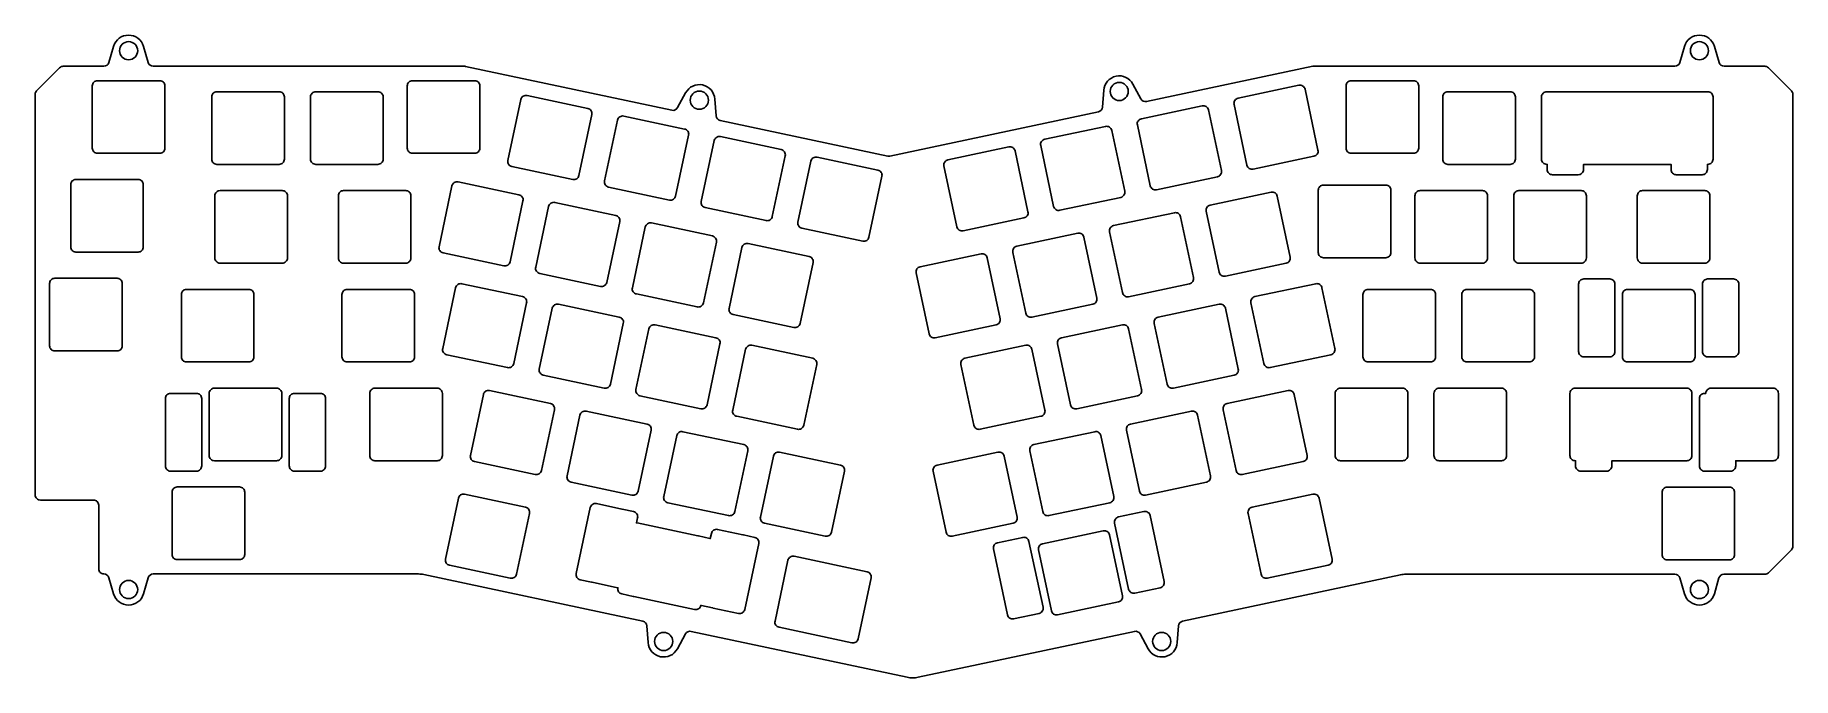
# Model space of a CAD drawing. Header units: millimetres. Extents: x -10 to 329, y -108 to 16.
import ezdxf

# ---------------------------------------------------------------- set-up
doc = ezdxf.new("R2010")
doc.units = ezdxf.units.MM
doc.layers.get('0').update_dxf_attribs({"linetype": 'CONTINUOUS'})

msp = doc.modelspace()

# ---------------------------------------------------------------- linework, layer by layer
for points in [[(154.55, -7.54), (122.26, -0.68, -0.333333), (121.47, 0.22), (121.23, 3.46, 0.75), (115.6, 4.66), (114.06, 1.8, -0.333333), (112.97, 1.29), (73.15, 9.76, 0.052408), (72.94, 9.78), (12.98, 9.78, -0.333333), (12.02, 10.5), (11.11, 13.62, 0.75), (5.35, 13.62), (4.44, 10.5, -0.333333), (3.48, 9.78), (-4.37, 9.78, 0.198912), (-5.07, 9.49), (-9.49, 5.07, 0.198912), (-9.78, 4.37), (-9.78, -72.87, 0.414214), (-8.78, -73.87), (1.47, -73.87, -0.414214), (2.47, -74.87), (2.47, -87.12, 0.414214), (3.47, -88.12), (3.48, -88.12, -0.333333), (4.44, -88.84), (5.35, -91.96, 0.75), (11.11, -91.96), (12.02, -88.84, -0.333333), (12.98, -88.12), (64.08, -88.12, -0.052408), (65.12, -88.23), (107.34, -97.2, -0.333333), (108.13, -98.11), (108.37, -101.35, 0.75), (114.01, -102.55), (115.55, -99.68, -0.333333), (116.64, -99.18), (158.33, -108.04, 0.105104), (160.41, -108.04), (202.1, -99.18, -0.333333), (203.19, -99.68), (204.73, -102.55, 0.75), (210.37, -101.35), (210.61, -98.11, -0.333333), (211.4, -97.2), (253.39, -88.28, -0.052408), (254.43, -88.17), (306.27, -88.17, -0.333333), (307.23, -88.89), (308.13, -91.96, 0.75), (313.89, -91.96), (314.78, -88.89, -0.333333), (315.74, -88.17), (323.6, -88.17, 0.198912), (324.31, -87.88), (328.73, -83.46, 0.198912), (329.02, -82.75), (329.02, 4.37, 0.198912), (328.73, 5.07), (324.31, 9.49, 0.198912), (323.6, 9.78), (315.76, 9.78, -0.333333), (314.8, 10.5), (313.89, 13.62, 0.75), (308.13, 13.62), (307.22, 10.5, -0.333333), (306.26, 9.78), (236.47, 9.78), (204.45, 2.98, -0.333333), (203.36, 3.48), (201.83, 6.34, 0.75), (196.19, 5.15), (195.95, 1.9, -0.333333), (195.16, 1), (154.97, -7.54, -0.105104)], [(1.23, -6), (1.23, 6, -0.414214), (2.23, 7), (14.23, 7, -0.414214), (15.23, 6), (15.23, -6, -0.414214), (14.23, -7), (2.23, -7, -0.414214)], [(61.94, -6), (61.94, 6, -0.414214), (62.94, 7), (74.94, 7, -0.414214), (75.94, 6), (75.94, -6, -0.414214), (74.94, -7), (62.94, -7, -0.414214)], [(256.9, -6), (256.9, 6, 0.414214), (255.9, 7), (243.9, 7, 0.414214), (242.9, 6), (242.9, -6, 0.414214), (243.9, -7), (255.9, -7, 0.414214)], [(24.25, -8.14), (24.25, 3.86, -0.414214), (25.25, 4.86), (37.25, 4.86, -0.414214), (38.25, 3.86), (38.25, -8.14, -0.414214), (37.25, -9.14), (25.25, -9.14, -0.414214)], [(43.3, -8.14), (43.3, 3.86, -0.414214), (44.3, 4.86), (56.3, 4.86, -0.414214), (57.3, 3.86), (57.3, -8.14, -0.414214), (56.3, -9.14), (44.3, -9.14, -0.414214)], [(81.35, -8.37), (83.84, 3.36, -0.414214), (85.03, 4.13), (96.76, 1.64, -0.414214), (97.53, 0.45), (95.04, -11.28, -0.414214), (93.85, -12.05), (82.12, -9.56, -0.414214)], [(237.49, -6.39), (235, 5.34, 0.414214), (233.81, 6.11), (222.08, 3.62, 0.414214), (221.31, 2.43), (223.8, -9.3, 0.414214), (224.99, -10.07), (236.72, -7.58, 0.414214)], [(274.53, 4.86), (262.53, 4.86, 0.414214), (261.53, 3.86), (261.53, -8.14, 0.414214), (262.53, -9.14), (274.53, -9.14, 0.414214), (275.53, -8.14), (275.53, 3.86, 0.414214)], [(311.54, -11.14), (306.54, -11.14, -0.414214), (305.54, -10.14), (305.54, -9.14), (288.67, -9.14), (288.67, -10.14, -0.414214), (287.67, -11.14), (282.67, -11.14, -0.414214), (281.67, -10.14), (281.67, -9.14), (281.58, -9.14, -0.414214), (280.58, -8.14), (280.58, 3.86, -0.414214), (281.58, 4.86), (312.63, 4.86, -0.414214), (313.63, 3.86), (313.63, -8.14, -0.414214), (312.63, -9.14), (312.54, -9.14), (312.54, -10.14, -0.414214)], [(99.98, -12.33), (102.47, -0.6, -0.414214), (103.66, 0.17), (115.4, -2.32, -0.414214), (116.17, -3.51), (113.67, -15.24, -0.414214), (112.49, -16.02), (100.75, -13.52, -0.414214)], [(205.17, -13.26), (202.67, -1.53, -0.414214), (203.44, -0.34), (215.18, 2.15, -0.414214), (216.37, 1.38), (218.86, -10.35, -0.414214), (218.09, -11.54), (206.35, -14.04, -0.414214)], [(186.53, -17.23), (184.04, -5.49, -0.414214), (184.81, -4.3), (196.55, -1.81, -0.414214), (197.73, -2.58), (200.23, -14.31, -0.414214), (199.46, -15.5), (187.72, -18, -0.414214)], [(118.61, -16.29), (121.11, -4.56, -0.414214), (122.29, -3.79), (134.03, -6.28, -0.414214), (134.8, -7.47), (132.31, -19.21, -0.414214), (131.12, -19.98), (119.38, -17.48, -0.414214)], [(177.91, -5.77), (166.17, -8.26, 0.414214), (165.4, -9.45), (167.9, -21.19, 0.414214), (169.09, -21.96), (180.82, -19.46, 0.414214), (181.59, -18.28), (179.1, -6.54, 0.414214)], [(137.25, -20.26), (139.74, -8.52, -0.414214), (140.93, -7.75), (152.67, -10.24, -0.414214), (153.44, -11.43), (150.94, -23.17, -0.414214), (149.75, -23.94), (138.02, -21.44, -0.414214)], [(-2.93, -25.05), (-2.93, -13.05, -0.414214), (-1.93, -12.05), (10.07, -12.05, -0.414214), (11.07, -13.05), (11.07, -25.05, -0.414214), (10.07, -26.05), (-1.93, -26.05, -0.414214)], [(68.07, -25.02), (70.56, -13.29, -0.414214), (71.75, -12.52), (83.48, -15.01, -0.414214), (84.25, -16.2), (81.76, -27.93, -0.414214), (80.57, -28.7), (68.84, -26.21, -0.414214)], [(250.54, -27.13), (238.54, -27.13, -0.414214), (237.54, -26.13), (237.54, -14.13, -0.414214), (238.54, -13.13), (250.54, -13.13, -0.414214), (251.54, -14.13), (251.54, -26.13, -0.414214)], [(37.85, -28.19), (25.85, -28.19, -0.414214), (24.85, -27.19), (24.85, -15.19, -0.414214), (25.85, -14.19), (37.85, -14.19, -0.414214), (38.85, -15.19), (38.85, -27.19, -0.414214)], [(62.66, -27.19), (62.66, -15.19, 0.414214), (61.66, -14.19), (49.66, -14.19, 0.414214), (48.66, -15.19), (48.66, -27.19, 0.414214), (49.66, -28.19), (61.66, -28.19, 0.414214)], [(100.39, -31.89), (102.89, -20.16, 0.414214), (102.12, -18.97), (90.38, -16.48, 0.414214), (89.19, -17.25), (86.7, -28.98, 0.414214), (87.47, -30.17), (99.21, -32.67, 0.414214)], [(218.44, -29.91), (215.95, -18.18, -0.414214), (216.72, -16.99), (228.45, -14.5, -0.414214), (229.64, -15.27), (232.13, -27, -0.414214), (231.36, -28.19), (219.63, -30.68, -0.414214)], [(256.17, -27.19), (256.17, -15.19, -0.414214), (257.17, -14.19), (269.17, -14.19, -0.414214), (270.17, -15.19), (270.17, -27.19, -0.414214), (269.17, -28.19), (257.17, -28.19, -0.414214)], [(275.22, -27.19), (275.22, -15.19, -0.414214), (276.22, -14.19), (288.22, -14.19, -0.414214), (289.22, -15.19), (289.22, -27.19, -0.414214), (288.22, -28.19), (276.22, -28.19, -0.414214)], [(299.04, -27.19), (299.04, -15.19, -0.414214), (300.04, -14.19), (312.04, -14.19, -0.414214), (313.04, -15.19), (313.04, -27.19, -0.414214), (312.04, -28.19), (300.04, -28.19, -0.414214)], [(199.81, -33.87), (197.31, -22.14, -0.414214), (198.08, -20.95), (209.82, -18.46, -0.414214), (211.01, -19.23), (213.5, -30.96, -0.414214), (212.73, -32.15), (200.99, -34.65, -0.414214)], [(117.84, -36.63), (106.1, -34.13, -0.414214), (105.33, -32.94), (107.83, -21.21, -0.414214), (109.01, -20.44), (120.75, -22.93, -0.414214), (121.52, -24.12), (119.03, -35.86, -0.414214)], [(181.17, -37.84), (178.68, -26.1, -0.414214), (179.45, -24.91), (191.19, -22.42, -0.414214), (192.37, -23.19), (194.87, -34.92, -0.414214), (194.1, -36.11), (182.36, -38.61, -0.414214)], [(123.97, -36.91), (126.46, -25.17, -0.414214), (127.65, -24.4), (139.39, -26.89, -0.414214), (140.16, -28.08), (137.66, -39.82, -0.414214), (136.47, -40.59), (124.74, -38.09, -0.414214)], [(172.55, -26.38), (160.81, -28.87, 0.414214), (160.04, -30.06), (162.54, -41.8, 0.414214), (163.73, -42.57), (175.46, -40.07, 0.414214), (176.23, -38.89), (173.74, -27.15, 0.414214)], [(-7, -44.1), (-7, -32.1, -0.414214), (-6, -31.1), (6, -31.1, -0.414214), (7, -32.1), (7, -44.1, -0.414214), (6, -45.1), (-6, -45.1, -0.414214)], [(32.4, -46.24), (32.4, -34.24, 0.414214), (31.4, -33.24), (19.4, -33.24, 0.414214), (18.4, -34.24), (18.4, -46.24, 0.414214), (19.4, -47.24), (31.4, -47.24, 0.414214)], [(62.36, -33.24), (50.36, -33.24, 0.414214), (49.36, -34.24), (49.36, -46.24, 0.414214), (50.36, -47.24), (62.36, -47.24, 0.414214), (63.36, -46.24), (63.36, -34.24, 0.414214)], [(84.18, -34.64), (72.45, -32.15, 0.414214), (71.26, -32.92), (68.77, -44.65, 0.414214), (69.54, -45.84), (81.27, -48.33, 0.414214), (82.46, -47.56), (84.95, -35.83, 0.414214)], [(240.75, -44.65), (238.26, -32.92, 0.414214), (237.07, -32.15), (225.34, -34.64, 0.414214), (224.57, -35.83), (227.06, -47.56, 0.414214), (228.25, -48.33), (239.98, -45.84, 0.414214)], [(259.16, -47.24), (247.16, -47.24, -0.414214), (246.16, -46.24), (246.16, -34.24, -0.414214), (247.16, -33.24), (259.16, -33.24, -0.414214), (260.16, -34.24), (260.16, -46.24, -0.414214)], [(278.21, -33.24), (266.21, -33.24, 0.414214), (265.21, -34.24), (265.21, -46.24, 0.414214), (266.21, -47.24), (278.21, -47.24, 0.414214), (279.21, -46.24), (279.21, -34.24, 0.414214)], [(294.72, -32.24), (294.72, -45.24, -0.414214), (293.72, -46.24), (288.72, -46.24, -0.414214), (287.72, -45.24), (287.72, -32.24, -0.414214), (288.72, -31.24), (293.72, -31.24, -0.414214)], [(296.16, -46.24), (296.16, -34.24, -0.414214), (297.16, -33.24), (309.16, -33.24, -0.414214), (310.16, -34.24), (310.16, -46.24, -0.414214), (309.16, -47.24), (297.16, -47.24, -0.414214)], [(311.6, -45.24), (311.6, -32.24, -0.414214), (312.6, -31.24), (317.6, -31.24, -0.414214), (318.6, -32.24), (318.6, -45.24, -0.414214), (317.6, -46.24), (312.6, -46.24, -0.414214)], [(87.4, -48.61), (89.89, -36.88, -0.414214), (91.08, -36.11), (102.82, -38.6, -0.414214), (103.59, -39.79), (101.09, -51.52, -0.414214), (99.91, -52.3), (88.17, -49.8, -0.414214)], [(222.12, -48.61), (219.63, -36.88, 0.414214), (218.44, -36.11), (206.7, -38.6, 0.414214), (205.93, -39.79), (208.43, -51.52, 0.414214), (209.61, -52.3), (221.35, -49.8, 0.414214)], [(106.03, -52.57), (108.53, -40.84, -0.414214), (109.71, -40.07), (121.45, -42.56, -0.414214), (122.22, -43.75), (119.73, -55.49, -0.414214), (118.54, -56.26), (106.8, -53.76, -0.414214)], [(199.81, -40.07), (188.07, -42.56, 0.414214), (187.3, -43.75), (189.79, -55.49, 0.414214), (190.98, -56.26), (202.72, -53.76, 0.414214), (203.49, -52.57), (200.99, -40.84, 0.414214)], [(137.17, -60.22), (125.44, -57.72, -0.414214), (124.67, -56.54), (127.16, -44.8, -0.414214), (128.35, -44.03), (140.09, -46.52, -0.414214), (140.86, -47.71), (138.36, -59.45, -0.414214)], [(181.17, -44.03), (169.43, -46.52, 0.414214), (168.66, -47.71), (171.16, -59.45, 0.414214), (172.35, -60.22), (184.08, -57.72, 0.414214), (184.85, -56.54), (182.36, -44.8, 0.414214)], [(21.32, -68.29), (16.32, -68.29, -0.414214), (15.32, -67.29), (15.32, -54.29, -0.414214), (16.32, -53.29), (21.32, -53.29, -0.414214), (22.32, -54.29), (22.32, -67.29, -0.414214)], [(23.76, -65.29), (23.76, -53.29, -0.414214), (24.76, -52.29), (36.76, -52.29, -0.414214), (37.76, -53.29), (37.76, -65.29, -0.414214), (36.76, -66.29), (24.76, -66.29, -0.414214)], [(46.2, -54.29), (46.2, -67.29, -0.414214), (45.2, -68.29), (40.2, -68.29, -0.414214), (39.2, -67.29), (39.2, -54.29, -0.414214), (40.2, -53.29), (45.2, -53.29, -0.414214)], [(67.71, -66.29), (55.71, -66.29, -0.414214), (54.71, -65.29), (54.71, -53.29, -0.414214), (55.71, -52.29), (67.71, -52.29, -0.414214), (68.71, -53.29), (68.71, -65.29, -0.414214)], [(87.81, -68.17), (90.3, -56.44, 0.414214), (89.53, -55.25), (77.8, -52.76, 0.414214), (76.61, -53.53), (74.12, -65.26, 0.414214), (74.89, -66.45), (86.62, -68.94, 0.414214)], [(234.62, -66.45), (222.89, -68.94, -0.414214), (221.7, -68.17), (219.21, -56.44, -0.414214), (219.98, -55.25), (231.71, -52.76, -0.414214), (232.9, -53.53), (235.39, -65.26, -0.414214)], [(254.8, -65.29), (254.8, -53.29, 0.414214), (253.8, -52.29), (241.8, -52.29, 0.414214), (240.8, -53.29), (240.8, -65.29, 0.414214), (241.8, -66.29), (253.8, -66.29, 0.414214)], [(272.85, -66.29), (260.85, -66.29, -0.414214), (259.85, -65.29), (259.85, -53.29, -0.414214), (260.85, -52.29), (272.85, -52.29, -0.414214), (273.85, -53.29), (273.85, -65.29, -0.414214)], [(293.13, -68.29), (288.13, -68.29, -0.414214), (287.13, -67.29), (287.13, -66.29), (287.05, -66.29, -0.414214), (286.05, -65.29), (286.05, -53.29, -0.414214), (287.05, -52.29), (308.57, -52.29, -0.414214), (309.57, -53.29), (309.57, -65.29, -0.414214), (308.57, -66.29), (294.13, -66.29), (294.13, -67.29, -0.414214)], [(311.01, -67.29), (311.01, -54.29, -0.414214), (312.01, -53.29), (312.24, -53.29, -0.414214), (313.24, -52.29), (325.24, -52.29, -0.414214), (326.24, -53.29), (326.24, -65.29, -0.414214), (325.24, -66.29), (318.01, -66.29), (318.01, -67.29, -0.414214), (317.01, -68.29), (312.01, -68.29, -0.414214)], [(106.44, -72.13), (108.94, -60.4, 0.414214), (108.17, -59.21), (96.43, -56.72, 0.414214), (95.24, -57.49), (92.75, -69.22, 0.414214), (93.52, -70.41), (105.26, -72.91, 0.414214)], [(203.07, -72.13), (200.57, -60.4, -0.414214), (201.34, -59.21), (213.08, -56.72, -0.414214), (214.27, -57.49), (216.76, -69.22, -0.414214), (215.99, -70.41), (204.25, -72.91, -0.414214)], [(111.38, -73.18), (113.88, -61.45, -0.414214), (115.06, -60.68), (126.8, -63.17, -0.414214), (127.57, -64.36), (125.08, -76.1, -0.414214), (123.89, -76.87), (112.15, -74.37, -0.414214)], [(184.43, -76.1), (181.94, -64.36, -0.414214), (182.71, -63.17), (194.45, -60.68, -0.414214), (195.63, -61.45), (198.13, -73.18, -0.414214), (197.36, -74.37), (185.62, -76.87, -0.414214)], [(130.02, -77.15), (132.51, -65.41, -0.414214), (133.7, -64.64), (145.44, -67.13, -0.414214), (146.21, -68.32), (143.71, -80.06, -0.414214), (142.52, -80.83), (130.79, -78.33, -0.414214)], [(165.8, -80.06), (163.3, -68.32, -0.414214), (164.07, -67.13), (175.81, -64.64, -0.414214), (177, -65.41), (179.49, -77.15, -0.414214), (178.72, -78.33), (166.99, -80.83, -0.414214)], [(29.62, -85.34), (17.62, -85.34, -0.414214), (16.62, -84.34), (16.62, -72.34, -0.414214), (17.62, -71.34), (29.62, -71.34, -0.414214), (30.62, -72.34), (30.62, -84.34, -0.414214)], [(81.81, -88.93), (70.08, -86.44, -0.414214), (69.31, -85.25), (71.8, -73.52, -0.414214), (72.99, -72.75), (84.72, -75.24, -0.414214), (85.49, -76.43), (83, -88.16, -0.414214)], [(236.52, -72.75), (224.79, -75.24, 0.414214), (224.02, -76.43), (226.51, -88.16, 0.414214), (227.7, -88.93), (239.43, -86.44, 0.414214), (240.2, -85.25), (237.71, -73.52, 0.414214)], [(316.8, -85.39), (304.8, -85.39, -0.414214), (303.8, -84.39), (303.8, -72.39, -0.414214), (304.8, -71.39), (316.8, -71.39, -0.414214), (317.8, -72.39), (317.8, -84.39, -0.414214)], [(117.34, -94.95), (105.61, -92.46, -0.024024), (105.51, -92.44), (103.31, -91.97, -0.41417), (102.54, -90.78, -0.023636), (102.45, -90.77), (97.56, -89.73, -0.029842), (97.45, -89.7), (95.27, -89.23, -0.414214), (94.5, -88.05), (97.21, -75.33, -0.414214), (98.39, -74.56), (103.28, -75.6, -0.029842), (103.4, -75.63), (105.57, -76.09, -0.414214), (106.34, -77.28), (106.13, -78.26, -0.023636), (106.23, -78.27), (117.96, -80.77, -0.024024), (118.06, -80.79), (120.25, -81.26, -0.024893), (120.35, -81.29), (120.56, -80.3, -0.414214), (121.75, -79.53), (126.64, -80.57, -0.029842), (126.75, -80.6), (128.92, -81.06, -0.414214), (129.69, -82.24), (126.99, -94.96, -0.414214), (125.81, -95.73), (120.91, -94.69, -0.029842), (120.8, -94.66), (118.63, -94.2, -0.024893), (118.53, -94.17), (118.53, -94.18, -0.414214)], [(205.14, -76.87), (207.84, -89.58, -0.414214), (207.07, -90.77), (202.18, -91.81, -0.414214), (200.99, -91.04), (198.29, -78.32, -0.414214), (199.06, -77.13), (203.95, -76.09, -0.414214)], [(181.78, -81.83), (184.49, -94.55, -0.414214), (183.72, -95.73), (178.82, -96.77, -0.414214), (177.64, -96), (174.94, -83.28, -0.414214), (175.71, -82.1), (180.6, -81.06, -0.414214)], [(199.02, -93.5), (187.29, -95.99, -0.414214), (186.1, -95.22), (183.61, -83.49, -0.414214), (184.38, -82.3), (196.11, -79.81, -0.414214), (197.3, -80.58), (199.79, -92.31, -0.414214)], [(132.83, -97.22), (135.32, -85.48, -0.414214), (136.51, -84.71), (150.57, -87.7, -0.414214), (151.34, -88.89), (148.85, -100.62, -0.414214), (147.66, -101.39), (133.6, -98.4, -0.414214)]]:
    msp.add_lwpolyline(points, format="xyb", close=True)
for centre in [(8.23, 12.78), (311.01, 12.78), (118.24, 3.24), (199.18, 4.92), (8.23, -91.12), (311.01, -91.12), (111.37, -101.13), (207.37, -101.13)]:
    msp.add_circle(centre, 1.75)

doc.saveas('drawing.dxf')
